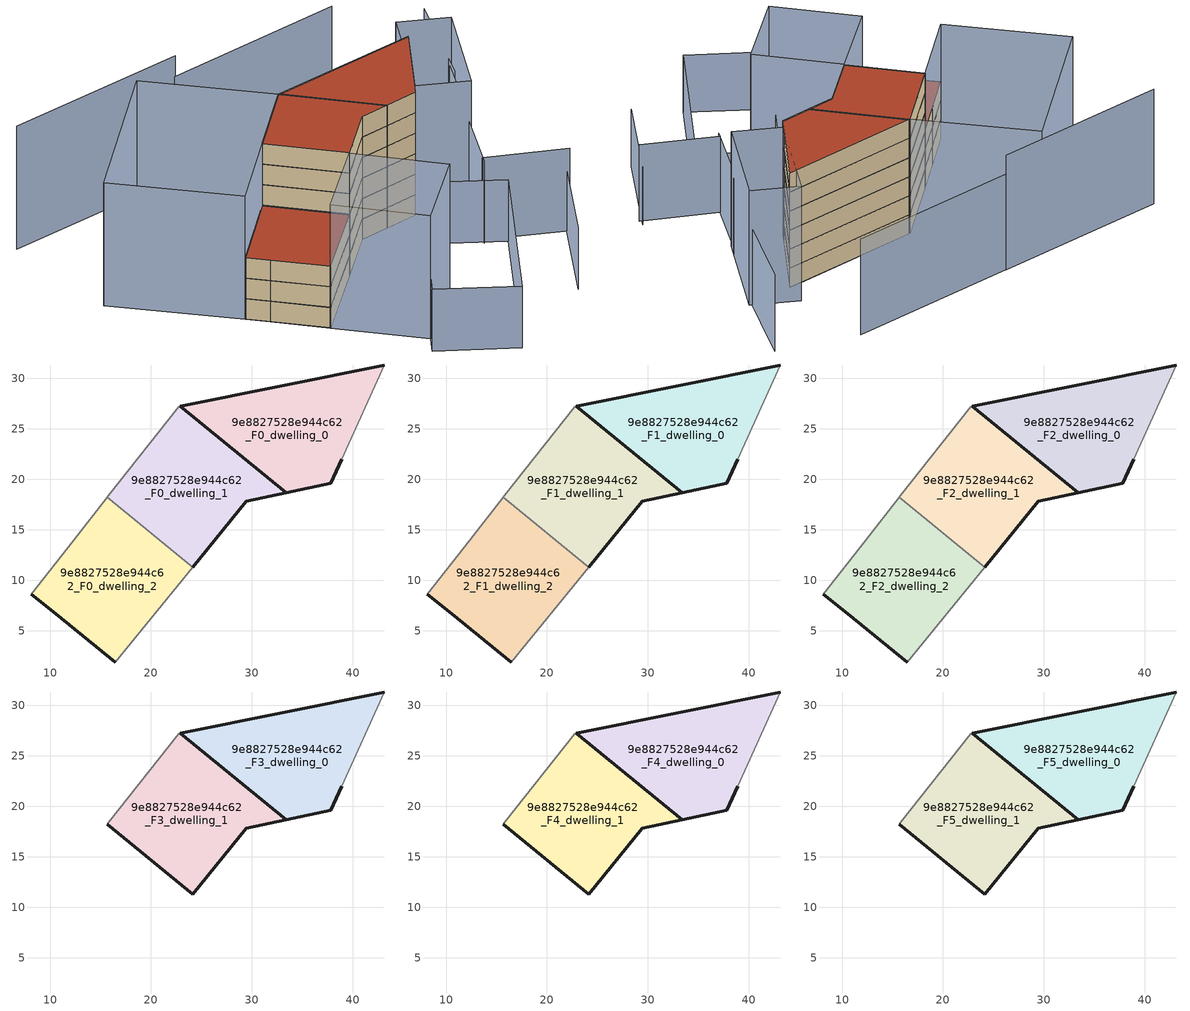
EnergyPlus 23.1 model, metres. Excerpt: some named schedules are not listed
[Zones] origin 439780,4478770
9e8827528e944c62_F0_dwelling_0
 floor ground (EU_floor_Construction): 38.9,21.96 43.12,31.33 22.9,27.23 33.41,18.67 37.83,19.61 z0
 wall outside (EU_wall_Construction): 38.9,21.96 37.83,19.61 33.41,18.67 22.9,27.23 43.12,31.33 z0:3
 wall adiabatic (EU_wall_Construction): 43.12,31.33 38.9,21.96 z0:3
9e8827528e944c62_F0_dwelling_1
 floor ground (EU_floor_Construction): 33.41,18.67 22.9,27.23 22.75,27.2 15.78,18.37 15.66,18.22 24.15,11.3 29.47,17.83 z0
 wall outside (EU_wall_Construction): 22.9,27.23 33.41,18.67 29.47,17.83 24.15,11.3 z0:3
 wall adiabatic (EU_wall_Construction): 15.66,18.22 15.78,18.37 22.75,27.2 22.9,27.23 z0:3
 wall to 9e8827528e944c62_F0_dwelling_2 (EU_wall_Construction): 24.15,11.3 15.66,18.22 z0:3
9e8827528e944c62_F0_dwelling_2
 floor ground (EU_floor_Construction): 16.49,1.89 24.15,11.3 15.66,18.22 12.35,13.96 8.15,8.62 10.58,6.67 z0
 wall outside (EU_wall_Construction): 16.49,1.89 10.58,6.67 8.15,8.62 z0:3
 wall adiabatic (EU_wall_Construction): 8.15,8.62 12.35,13.96 15.66,18.22 / 24.15,11.3 16.49,1.89 z0:3
9e8827528e944c62_F1_dwelling_0
 floor to 9e8827528e944c62_F0_dwelling_0 (EU_floor_Construction): 38.9,21.96 43.12,31.33 22.9,27.23 33.41,18.67 37.83,19.61 z3
 wall outside (EU_wall_Construction): 38.9,21.96 37.83,19.61 33.41,18.67 22.9,27.23 43.12,31.33 z3:6
 wall adiabatic (EU_wall_Construction): 43.12,31.33 38.9,21.96 z3:6
9e8827528e944c62_F1_dwelling_1
 floor to 9e8827528e944c62_F0_dwelling_1 (EU_floor_Construction): 33.41,18.67 22.9,27.23 22.75,27.2 15.78,18.37 15.66,18.22 24.15,11.3 29.47,17.83 z3
 wall outside (EU_wall_Construction): 22.9,27.23 33.41,18.67 29.47,17.83 24.15,11.3 z3:6
 wall adiabatic (EU_wall_Construction): 15.66,18.22 15.78,18.37 22.75,27.2 22.9,27.23 z3:6
 wall to 9e8827528e944c62_F1_dwelling_2 (EU_wall_Construction): 24.15,11.3 15.66,18.22 z3:6
9e8827528e944c62_F1_dwelling_2
 floor to 9e8827528e944c62_F0_dwelling_2 (EU_floor_Construction): 16.49,1.89 24.15,11.3 15.66,18.22 12.35,13.96 8.15,8.62 10.58,6.67 z3
 wall outside (EU_wall_Construction): 16.49,1.89 10.58,6.67 8.15,8.62 z3:6
 wall adiabatic (EU_wall_Construction): 8.15,8.62 12.35,13.96 15.66,18.22 / 24.15,11.3 16.49,1.89 z3:6
9e8827528e944c62_F2_dwelling_0
 floor to 9e8827528e944c62_F1_dwelling_0 (EU_floor_Construction): 38.9,21.96 43.12,31.33 22.9,27.23 33.41,18.67 37.83,19.61 z6
 wall outside (EU_wall_Construction): 38.9,21.96 37.83,19.61 33.41,18.67 22.9,27.23 43.12,31.33 z6:9
 wall adiabatic (EU_wall_Construction): 43.12,31.33 38.9,21.96 z6:9
9e8827528e944c62_F2_dwelling_1
 floor to 9e8827528e944c62_F1_dwelling_1 (EU_floor_Construction): 33.41,18.67 22.9,27.23 22.75,27.2 15.78,18.37 15.66,18.22 24.15,11.3 29.47,17.83 z6
 wall outside (EU_wall_Construction): 22.9,27.23 33.41,18.67 29.47,17.83 24.15,11.3 z6:9
 wall adiabatic (EU_wall_Construction): 15.66,18.22 15.78,18.37 22.75,27.2 22.9,27.23 z6:9
 wall to 9e8827528e944c62_F2_dwelling_2 (EU_wall_Construction): 24.15,11.3 15.66,18.22 z6:9
9e8827528e944c62_F2_dwelling_2
 floor to 9e8827528e944c62_F1_dwelling_2 (EU_floor_Construction): 16.49,1.89 24.15,11.3 15.66,18.22 12.35,13.96 8.15,8.62 10.58,6.67 z6
 wall outside (EU_wall_Construction): 16.49,1.89 10.58,6.67 8.15,8.62 z6:9
 wall adiabatic (EU_wall_Construction): 8.15,8.62 12.35,13.96 15.66,18.22 / 24.15,11.3 16.49,1.89 z6:9
 roof outside (EU_roof_Construction): 24.15,11.3 16.49,1.89 10.58,6.67 8.15,8.62 12.35,13.96 15.66,18.22 z9
9e8827528e944c62_F3_dwelling_0
 floor to 9e8827528e944c62_F2_dwelling_0 (EU_floor_Construction): 38.9,21.96 43.12,31.33 22.9,27.23 33.41,18.67 37.83,19.61 z9
 wall outside (EU_wall_Construction): 38.9,21.96 37.83,19.61 33.41,18.67 22.9,27.23 43.12,31.33 z9:12
 wall adiabatic (EU_wall_Construction): 43.12,31.33 38.9,21.96 z9:12
9e8827528e944c62_F3_dwelling_1
 floor to 9e8827528e944c62_F2_dwelling_1 (EU_floor_Construction): 33.41,18.67 22.9,27.23 22.75,27.2 15.78,18.37 15.66,18.22 24.15,11.3 29.47,17.83 z9
 wall outside (EU_wall_Construction): 22.9,27.23 33.41,18.67 29.47,17.83 24.15,11.3 15.66,18.22 z9:12
 wall adiabatic (EU_wall_Construction): 15.66,18.22 15.78,18.37 22.75,27.2 22.9,27.23 z9:12
9e8827528e944c62_F4_dwelling_0
 floor to 9e8827528e944c62_F3_dwelling_0 (EU_floor_Construction): 38.9,21.96 43.12,31.33 22.9,27.23 33.41,18.67 37.83,19.61 z12
 wall outside (EU_wall_Construction): 38.9,21.96 37.83,19.61 33.41,18.67 22.9,27.23 43.12,31.33 z12:15
 wall adiabatic (EU_wall_Construction): 43.12,31.33 38.9,21.96 z12:15
9e8827528e944c62_F4_dwelling_1
 floor to 9e8827528e944c62_F3_dwelling_1 (EU_floor_Construction): 33.41,18.67 22.9,27.23 22.75,27.2 15.78,18.37 15.66,18.22 24.15,11.3 29.47,17.83 z12
 wall outside (EU_wall_Construction): 22.9,27.23 33.41,18.67 29.47,17.83 24.15,11.3 15.66,18.22 z12:15
 wall adiabatic (EU_wall_Construction): 15.66,18.22 15.78,18.37 22.75,27.2 22.9,27.23 z12:15
9e8827528e944c62_F5_dwelling_0
 floor to 9e8827528e944c62_F4_dwelling_0 (EU_floor_Construction): 38.9,21.96 43.12,31.33 22.9,27.23 33.41,18.67 37.83,19.61 z15
 wall outside (EU_wall_Construction): 38.9,21.96 37.83,19.61 33.41,18.67 22.9,27.23 43.12,31.33 z15:18
 wall adiabatic (EU_wall_Construction): 43.12,31.33 38.9,21.96 z15:18
 roof outside (EU_roof_Construction): 43.12,31.33 38.9,21.96 37.83,19.61 33.41,18.67 22.9,27.23 z18
9e8827528e944c62_F5_dwelling_1
 floor to 9e8827528e944c62_F4_dwelling_1 (EU_floor_Construction): 33.41,18.67 22.9,27.23 22.75,27.2 15.78,18.37 15.66,18.22 24.15,11.3 29.47,17.83 z15
 wall outside (EU_wall_Construction): 22.9,27.23 33.41,18.67 29.47,17.83 24.15,11.3 15.66,18.22 z15:18
 wall adiabatic (EU_wall_Construction): 15.66,18.22 15.78,18.37 22.75,27.2 22.9,27.23 z15:18
 roof outside (EU_roof_Construction): 33.41,18.67 29.47,17.83 24.15,11.3 15.66,18.22 15.78,18.37 22.75,27.2 22.9,27.23 z18
shading: 15.76,41.03 -9.08,36.08 / 22.76,27.2 8.15,8.63 / 8.15,8.63 -5.79,19.59 / -5.79,19.59 8.81,38.16 / 8.81,38.16 22.76,27.2 / 24.08,11.22 33.83,3.16 / 33.83,3.16 26.15,-6.13 / 26.15,-6.13 16.4,1.93 / 16.4,1.93 24.08,11.22 / 49.87,32.63 45.14,18.74 / 45.14,18.74 38.57,20.98 / 38.57,20.98 43.29,34.86 / 43.29,34.86 49.87,32.63 z0:18; 42.46,10.76 52.95,7.57 / 42.29,10.02 45.49,20.82 / 45.8,20.66 48.9,31.26 / 48.82,29.83 52.24,44.12 z0:12; 47.52,-4.76 52.94,8.55 / 25.01,-8.65 35.01,13.59 / 35.01,13.59 45.16,9.03 / 45.16,9.03 35.16,-13.22 / 35.16,-13.22 25.01,-8.65 z0:9; 40.3,46 15.66,40.96 z0:15
[Building]
EU S2 Campaign: North Axis=0; Terrain=City; Solar Distribution=FullExterior
[Site:Location]
Madrid: Latitude=40.5; Longitude=-3.5; Time Zone=1; Elevation=609
[SizingPeriod:WeatherFileDays]
AnnualSizingPeriod: Begin Month=1; Begin Day of Month=1; End Month=12; End Day of Month=31; Day of Week for Start Day=Monday; Use Weather File Daylight Saving Period=No; Use Weather File Rain and Snow Indicators=No
[MATERIAL]
EU_InternalMass_Material: Roughness=MediumRough; Thickness=0.1; Conductivity=1; Density=1800; Specific Heat=900; Thermal Absorptance=0.9; Solar Absorptance=0.7; Visible Absorptance=0.7
[MATERIAL:NOMASS] Roughness=MediumRough; Thermal Absorptance=0.9; Solar Absorptance=0.7; Visible Absorptance=0.7
Name | Thermal Resistance
EU_wall_NoMass | 0.459673
EU_roof_NoMass | 0.495815
EU_floor_NoMass | 0.788942
[CONSTRUCTION]
EU_wall_Construction: EU_wall_NoMass
EU_roof_Construction: EU_roof_NoMass
EU_floor_Construction: EU_floor_NoMass
EU_InternalMass_Construction: EU_InternalMass_Material
[ZONE] Type=1; Multiplier=1; Ceiling Height=autocalculate; Floor Area=autocalculate; Part of Total Floor Area=Yes
Name | Volume
9e8827528e944c62_F0_dwelling_0; 9e8827528e944c62_F1_dwelling_0; 9e8827528e944c62_F2_dwelling_0; 9e8827528e944c62_F3_dwelling_0; 9e8827528e944c62_F4_dwelling_0; 9e8827528e944c62_F5_dwelling_0 | 394.905
9e8827528e944c62_F0_dwelling_1; 9e8827528e944c62_F1_dwelling_1; 9e8827528e944c62_F2_dwelling_1; 9e8827528e944c62_F3_dwelling_1; 9e8827528e944c62_F4_dwelling_1; 9e8827528e944c62_F5_dwelling_1 | 394.896
9e8827528e944c62_F0_dwelling_2; 9e8827528e944c62_F1_dwelling_2; 9e8827528e944c62_F2_dwelling_2 | 394.893
[INTERNALMASS] Construction=EU_InternalMass_Construction
Name | Zone or ZoneList | Surface Area
9e8827528e944c62_F0_dwelling_0_EU_InternalMass | 9e8827528e944c62_F0_dwelling_0 | 131.635
9e8827528e944c62_F0_dwelling_1_EU_InternalMass | 9e8827528e944c62_F0_dwelling_1 | 131.632
9e8827528e944c62_F0_dwelling_2_EU_InternalMass | 9e8827528e944c62_F0_dwelling_2 | 131.631
9e8827528e944c62_F1_dwelling_0_EU_InternalMass | 9e8827528e944c62_F1_dwelling_0 | 131.635
9e8827528e944c62_F1_dwelling_1_EU_InternalMass | 9e8827528e944c62_F1_dwelling_1 | 131.632
9e8827528e944c62_F1_dwelling_2_EU_InternalMass | 9e8827528e944c62_F1_dwelling_2 | 131.631
9e8827528e944c62_F2_dwelling_0_EU_InternalMass | 9e8827528e944c62_F2_dwelling_0 | 131.635
9e8827528e944c62_F2_dwelling_1_EU_InternalMass | 9e8827528e944c62_F2_dwelling_1 | 131.632
9e8827528e944c62_F2_dwelling_2_EU_InternalMass | 9e8827528e944c62_F2_dwelling_2 | 131.631
9e8827528e944c62_F3_dwelling_0_EU_InternalMass | 9e8827528e944c62_F3_dwelling_0 | 197.45
9e8827528e944c62_F3_dwelling_1_EU_InternalMass | 9e8827528e944c62_F3_dwelling_1 | 197.448
9e8827528e944c62_F4_dwelling_0_EU_InternalMass | 9e8827528e944c62_F4_dwelling_0 | 197.45
9e8827528e944c62_F4_dwelling_1_EU_InternalMass | 9e8827528e944c62_F4_dwelling_1 | 197.448
9e8827528e944c62_F5_dwelling_0_EU_InternalMass | 9e8827528e944c62_F5_dwelling_0 | 197.45
9e8827528e944c62_F5_dwelling_1_EU_InternalMass | 9e8827528e944c62_F5_dwelling_1 | 197.448
[OTHEREQUIPMENT] Fuel Type=Electricity; Design Level Calculation Method=Watts/Area; Power per Zone Floor Area=1; Fraction Latent=0; Fraction Radiant=0; Fraction Lost=0; Carbon Dioxide Generation Rate=0; EndUse Subcategory=EU_Step8_InternalGains
Name | Zone or ZoneList or Space or SpaceList | Schedule
EU_Step8_InternalGain_9e8827528e944c62_F0_dwelling_0_f000 | 9e8827528e944c62_F0_dwelling_0 | EU_Step8_GainSchedule_9e8827528e944c62_F0_dwelling_0_f000
EU_Step8_InternalGain_9e8827528e944c62_F0_dwelling_1_f000 | 9e8827528e944c62_F0_dwelling_1 | EU_Step8_GainSchedule_9e8827528e944c62_F0_dwelling_1_f000
EU_Step8_InternalGain_9e8827528e944c62_F0_dwelling_2_f000 | 9e8827528e944c62_F0_dwelling_2 | EU_Step8_GainSchedule_9e8827528e944c62_F0_dwelling_2_f000
EU_Step8_InternalGain_9e8827528e944c62_F1_dwelling_0_f000 | 9e8827528e944c62_F1_dwelling_0 | EU_Step8_GainSchedule_9e8827528e944c62_F1_dwelling_0_f000
EU_Step8_InternalGain_9e8827528e944c62_F1_dwelling_1_f000 | 9e8827528e944c62_F1_dwelling_1 | EU_Step8_GainSchedule_9e8827528e944c62_F1_dwelling_1_f000
EU_Step8_InternalGain_9e8827528e944c62_F1_dwelling_2_f000 | 9e8827528e944c62_F1_dwelling_2 | EU_Step8_GainSchedule_9e8827528e944c62_F1_dwelling_2_f000
EU_Step8_InternalGain_9e8827528e944c62_F2_dwelling_0_f000 | 9e8827528e944c62_F2_dwelling_0 | EU_Step8_GainSchedule_9e8827528e944c62_F2_dwelling_0_f000
EU_Step8_InternalGain_9e8827528e944c62_F2_dwelling_1_f000 | 9e8827528e944c62_F2_dwelling_1 | EU_Step8_GainSchedule_9e8827528e944c62_F2_dwelling_1_f000
EU_Step8_InternalGain_9e8827528e944c62_F2_dwelling_2_f000 | 9e8827528e944c62_F2_dwelling_2 | EU_Step8_GainSchedule_9e8827528e944c62_F2_dwelling_2_f000
EU_Step8_InternalGain_9e8827528e944c62_F3_dwelling_0_f000 | 9e8827528e944c62_F3_dwelling_0 | EU_Step8_GainSchedule_9e8827528e944c62_F3_dwelling_0_f000
EU_Step8_InternalGain_9e8827528e944c62_F3_dwelling_1_f000 | 9e8827528e944c62_F3_dwelling_1 | EU_Step8_GainSchedule_9e8827528e944c62_F3_dwelling_1_f000
EU_Step8_InternalGain_9e8827528e944c62_F4_dwelling_0_f000 | 9e8827528e944c62_F4_dwelling_0 | EU_Step8_GainSchedule_9e8827528e944c62_F4_dwelling_0_f000
EU_Step8_InternalGain_9e8827528e944c62_F4_dwelling_1_f000 | 9e8827528e944c62_F4_dwelling_1 | EU_Step8_GainSchedule_9e8827528e944c62_F4_dwelling_1_f000
EU_Step8_InternalGain_9e8827528e944c62_F5_dwelling_0_f000 | 9e8827528e944c62_F5_dwelling_0 | EU_Step8_GainSchedule_9e8827528e944c62_F5_dwelling_0_f000
EU_Step8_InternalGain_9e8827528e944c62_F5_dwelling_1_f000 | 9e8827528e944c62_F5_dwelling_1 | EU_Step8_GainSchedule_9e8827528e944c62_F5_dwelling_1_f000
[ZONEVENTILATION:DESIGNFLOWRATE] Schedule=EU_AlwaysOn; Design Flow Rate Calculation Method=AirChanges/Hour; Air Changes per Hour=0.719161; Ventilation Type=Natural; Fan Pressure Rise=0; Fan Total Efficiency=1; Constant Term Coefficient=1; Temperature Term Coefficient=0; Velocity Term Coefficient=0; Velocity Squared Term Coefficient=0; Minimum Indoor Temperature=-100; Maximum Indoor Temperature=100; Delta Temperature=-100; Minimum Outdoor Temperature=-100; Maximum Outdoor Temperature=100; Maximum Wind Speed=40
Name | Zone or ZoneList or Space or SpaceList
EU_ConstantAir_9e8827528e944c62_F0_dwelling_0 | 9e8827528e944c62_F0_dwelling_0
EU_ConstantAir_9e8827528e944c62_F0_dwelling_1 | 9e8827528e944c62_F0_dwelling_1
EU_ConstantAir_9e8827528e944c62_F0_dwelling_2 | 9e8827528e944c62_F0_dwelling_2
EU_ConstantAir_9e8827528e944c62_F1_dwelling_0 | 9e8827528e944c62_F1_dwelling_0
EU_ConstantAir_9e8827528e944c62_F1_dwelling_1 | 9e8827528e944c62_F1_dwelling_1
EU_ConstantAir_9e8827528e944c62_F1_dwelling_2 | 9e8827528e944c62_F1_dwelling_2
EU_ConstantAir_9e8827528e944c62_F2_dwelling_0 | 9e8827528e944c62_F2_dwelling_0
EU_ConstantAir_9e8827528e944c62_F2_dwelling_1 | 9e8827528e944c62_F2_dwelling_1
EU_ConstantAir_9e8827528e944c62_F2_dwelling_2 | 9e8827528e944c62_F2_dwelling_2
EU_ConstantAir_9e8827528e944c62_F3_dwelling_0 | 9e8827528e944c62_F3_dwelling_0
EU_ConstantAir_9e8827528e944c62_F3_dwelling_1 | 9e8827528e944c62_F3_dwelling_1
EU_ConstantAir_9e8827528e944c62_F4_dwelling_0 | 9e8827528e944c62_F4_dwelling_0
EU_ConstantAir_9e8827528e944c62_F4_dwelling_1 | 9e8827528e944c62_F4_dwelling_1
EU_ConstantAir_9e8827528e944c62_F5_dwelling_0 | 9e8827528e944c62_F5_dwelling_0
EU_ConstantAir_9e8827528e944c62_F5_dwelling_1 | 9e8827528e944c62_F5_dwelling_1
[HVACTEMPLATE:THERMOSTAT] Constant Heating Setpoint=20; Constant Cooling Setpoint=50
EU_HeatOnly_9e8827528e944c62_F0_dwelling_0; EU_HeatOnly_9e8827528e944c62_F0_dwelling_1; EU_HeatOnly_9e8827528e944c62_F0_dwelling_2; EU_HeatOnly_9e8827528e944c62_F1_dwelling_0; EU_HeatOnly_9e8827528e944c62_F1_dwelling_1; EU_HeatOnly_9e8827528e944c62_F1_dwelling_2; EU_HeatOnly_9e8827528e944c62_F2_dwelling_0; EU_HeatOnly_9e8827528e944c62_F2_dwelling_1; EU_HeatOnly_9e8827528e944c62_F2_dwelling_2; EU_HeatOnly_9e8827528e944c62_F3_dwelling_0; EU_HeatOnly_9e8827528e944c62_F3_dwelling_1; EU_HeatOnly_9e8827528e944c62_F4_dwelling_0; EU_HeatOnly_9e8827528e944c62_F4_dwelling_1; EU_HeatOnly_9e8827528e944c62_F5_dwelling_0; EU_HeatOnly_9e8827528e944c62_F5_dwelling_1
[HVACTEMPLATE:ZONE:IDEALLOADSAIRSYSTEM] System Availability Schedule=EU_AlwaysOn; Maximum Heating Supply Air Temperature=50; Minimum Cooling Supply Air Temperature=13; Maximum Heating Supply Air Humidity Ratio=0.0156; Minimum Cooling Supply Air Humidity Ratio=0.0077; Heating Limit=NoLimit; Cooling Limit=NoLimit; Heating Availability Schedule=EU_AlwaysOn; Cooling Availability Schedule=EU_CoolingOff; Dehumidification Control Type=ConstantSensibleHeatRatio; Cooling Sensible Heat Ratio=0.7; Dehumidification Setpoint=60; Humidification Control Type=None; Humidification Setpoint=30; Outdoor Air Method=None; Outdoor Air Flow Rate per Person=0.00944; Outdoor Air Flow Rate per Zone Floor Area=0; Outdoor Air Flow Rate per Zone=0; Demand Controlled Ventilation Type=None; Outdoor Air Economizer Type=NoEconomizer; Heat Recovery Type=None; Sensible Heat Recovery Effectiveness=0.7; Latent Heat Recovery Effectiveness=0.65
Name | Template Thermostat
9e8827528e944c62_F0_dwelling_0 | EU_HeatOnly_9e8827528e944c62_F0_dwelling_0
9e8827528e944c62_F0_dwelling_1 | EU_HeatOnly_9e8827528e944c62_F0_dwelling_1
9e8827528e944c62_F0_dwelling_2 | EU_HeatOnly_9e8827528e944c62_F0_dwelling_2
9e8827528e944c62_F1_dwelling_0 | EU_HeatOnly_9e8827528e944c62_F1_dwelling_0
9e8827528e944c62_F1_dwelling_1 | EU_HeatOnly_9e8827528e944c62_F1_dwelling_1
9e8827528e944c62_F1_dwelling_2 | EU_HeatOnly_9e8827528e944c62_F1_dwelling_2
9e8827528e944c62_F2_dwelling_0 | EU_HeatOnly_9e8827528e944c62_F2_dwelling_0
9e8827528e944c62_F2_dwelling_1 | EU_HeatOnly_9e8827528e944c62_F2_dwelling_1
9e8827528e944c62_F2_dwelling_2 | EU_HeatOnly_9e8827528e944c62_F2_dwelling_2
9e8827528e944c62_F3_dwelling_0 | EU_HeatOnly_9e8827528e944c62_F3_dwelling_0
9e8827528e944c62_F3_dwelling_1 | EU_HeatOnly_9e8827528e944c62_F3_dwelling_1
9e8827528e944c62_F4_dwelling_0 | EU_HeatOnly_9e8827528e944c62_F4_dwelling_0
9e8827528e944c62_F4_dwelling_1 | EU_HeatOnly_9e8827528e944c62_F4_dwelling_1
9e8827528e944c62_F5_dwelling_0 | EU_HeatOnly_9e8827528e944c62_F5_dwelling_0
9e8827528e944c62_F5_dwelling_1 | EU_HeatOnly_9e8827528e944c62_F5_dwelling_1
[SIZING:ZONE] Zone Cooling Design Supply Air Temperature Input Method=SupplyAirTemperature; Zone Cooling Design Supply Air Temperature=13; Zone Heating Design Supply Air Temperature Input Method=SupplyAirTemperature; Zone Heating Design Supply Air Temperature=50; Zone Cooling Design Supply Air Humidity Ratio=0.008; Zone Heating Design Supply Air Humidity Ratio=0.008; Cooling Design Air Flow Method=DesignDay; Cooling Design Air Flow Rate=0; Cooling Minimum Air Flow per Zone Floor Area=0.000762; Cooling Minimum Air Flow=0; Cooling Minimum Air Flow Fraction=0.2; Heating Design Air Flow Method=DesignDay; Heating Design Air Flow Rate=0; Heating Maximum Air Flow per Zone Floor Area=0.002032; Heating Maximum Air Flow=0.141576; Heating Maximum Air Flow Fraction=0.3; Account for Dedicated Outdoor Air System=No; Dedicated Outdoor Air System Control Strategy=NeutralSupplyAir; Dedicated Outdoor Air Low Setpoint Temperature for Design=autosize; Dedicated Outdoor Air High Setpoint Temperature for Design=autosize; Zone Load Sizing Method=Sensible Load Only No Latent Load; Zone Latent Cooling Design Supply Air Humidity Ratio Input Method=HumidityRatioDifference; Zone Cooling Design Supply Air Humidity Ratio Difference=0.005; Zone Latent Heating Design Supply Air Humidity Ratio Input Method=HumidityRatioDifference; Zone Humidification Design Supply Air Humidity Ratio Difference=0.005
9e8827528e944c62_F0_dwelling_0; 9e8827528e944c62_F0_dwelling_1; 9e8827528e944c62_F0_dwelling_2; 9e8827528e944c62_F1_dwelling_0; 9e8827528e944c62_F1_dwelling_1; 9e8827528e944c62_F1_dwelling_2; 9e8827528e944c62_F2_dwelling_0; 9e8827528e944c62_F2_dwelling_1; 9e8827528e944c62_F2_dwelling_2; 9e8827528e944c62_F3_dwelling_0; 9e8827528e944c62_F3_dwelling_1; 9e8827528e944c62_F4_dwelling_0; 9e8827528e944c62_F4_dwelling_1; 9e8827528e944c62_F5_dwelling_0; 9e8827528e944c62_F5_dwelling_1
